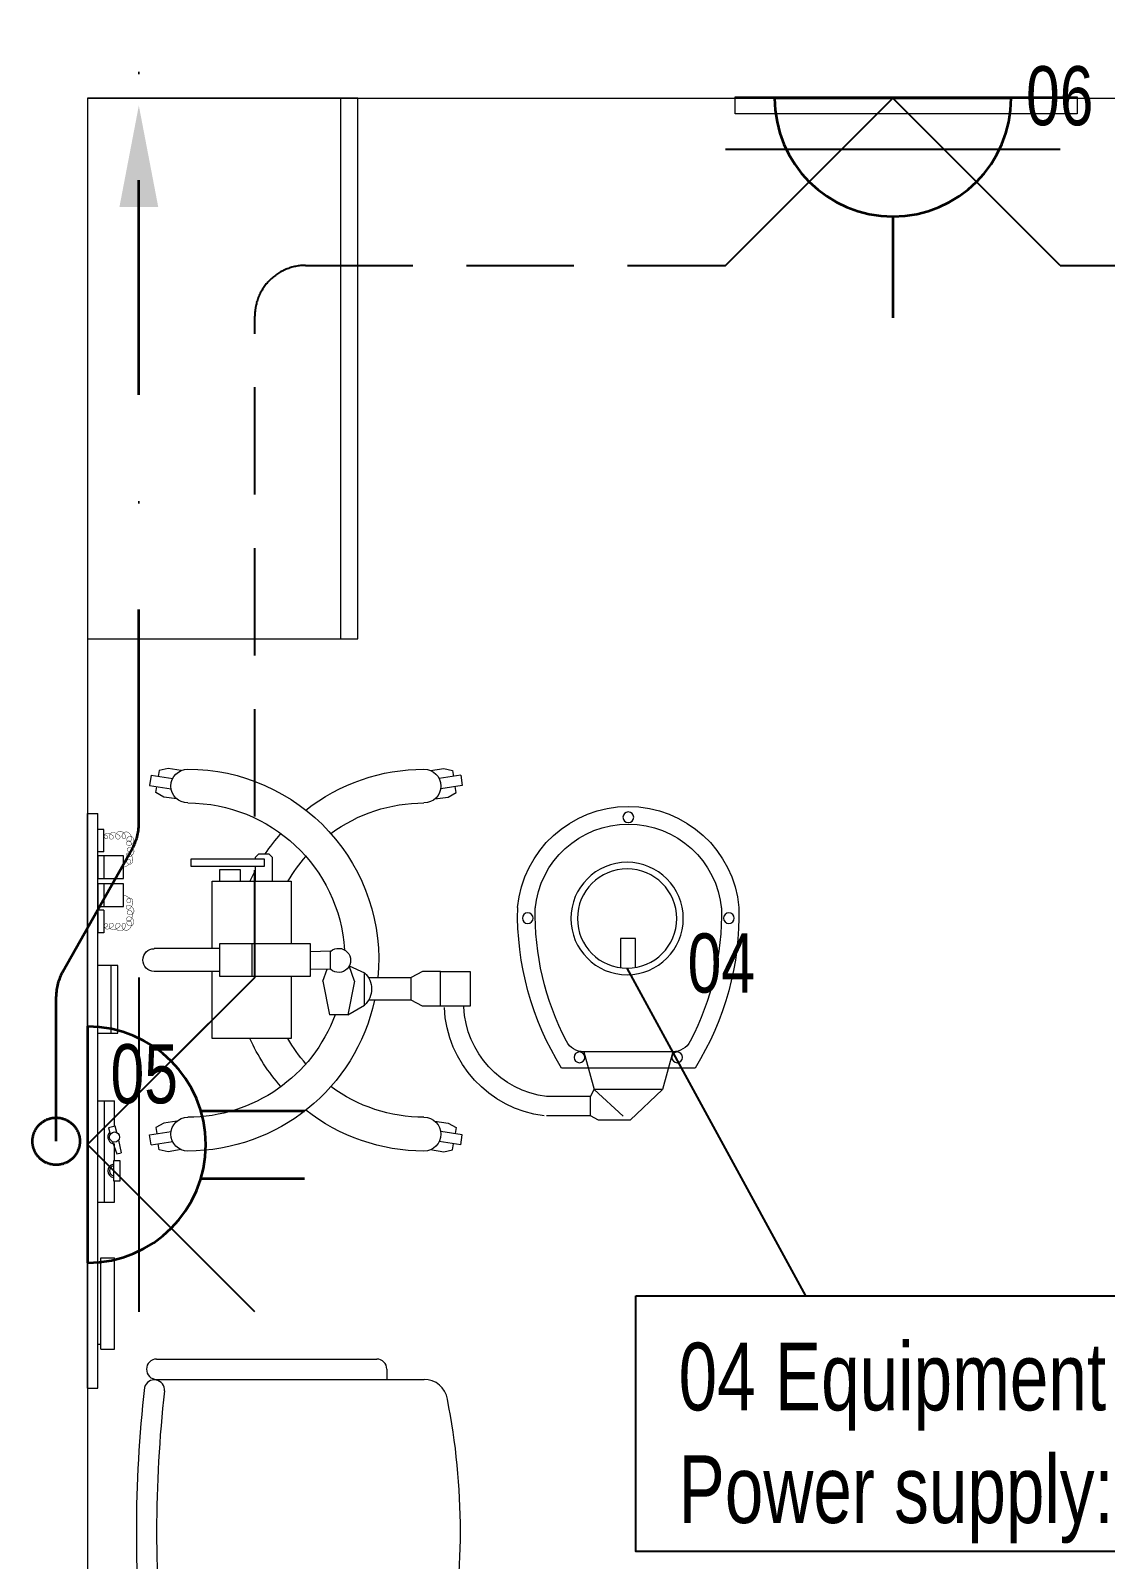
# Model space of a CAD drawing. Header units: inches. Extents: x -12418 to 57169, y -29325 to 19878.
# Drawn here: x 41715 to 43305, y -5010 to -2747 of the extents above; entities that cross this region are included whole.
import ezdxf
from ezdxf.enums import TextEntityAlignment as Align

# ---------------------------------------------------------------- set-up
doc = ezdxf.new("R2010")
doc.units = ezdxf.units.IN
doc.header["$LTSCALE"] = 25
doc.header["$MEASUREMENT"] = 0
doc.linetypes.add('DASHDOT', pattern=[25.4, 12.7, -6.35, 0, -6.35])
doc.linetypes.add('HIDDEN', pattern=[9.525, 6.35, -3.175])
doc.layers.get('0').update_dxf_attribs({"color": 8})
doc.layers.get('Defpoints').update_dxf_attribs({"color": 8})
for name, color, linetype, lineweight in [('00-Ground Floor$0$72_EGR_EQP_TAG', 142, 'Continuous', 5), ('00-Ground Floor$0$LOADING', 253, 'Continuous', 5), ('00-Ground Floor$0$Walls', 251, 'Continuous', 5), ('E-LITE-CLNG-CNDT', 6, 'DASHDOT', 35), ('E-LITE-EXIT-NUMB', 6, 'Continuous', 25), ('E-POWR-CLNG-CNDT', 6, 'DASHDOT', 35), ('E-POWR-FLOR-CNDT', 6, 'HIDDEN', 25), ('E-POWR-FLOR-CNDT @ 100', 6, 'HIDDEN', 25), ('E-POWR-WALL @ 100', 4, 'Continuous', 35)]:
    doc.layers.add(name, color=color, linetype=linetype, lineweight=lineweight)
doc.layers.add('Equipment tags', color=3, linetype='Continuous')
doc.styles.add('00-Ground Floor$0$X3G_ENTITY_257CFD', font='swisscl.ttf', dxfattribs={"height": 200})
doc.styles.add('00-Ground Floor$0$X3G_ENTITY_2588D4', font='swisscl.ttf', dxfattribs={"height": 200})
doc.styles.add('DC_Simplex', font='SIMPLEX.shx', dxfattribs={"width": 0.7})

# ---------------------------------------------------------------- blocks, each defined once
blk = doc.blocks.new('00-Ground Floor$0$GF21027-P')
at = {"layer": '00-Ground Floor$0$LOADING'}
for p, q in [((0.4, 0.4), (-0.4, 0.4)), ((-0.4, 0.4), (-0.4, 0)), ((0.4, 0), (0.4, 0.4)), ((-0.4, 0.025), (0.4, 0.025)), ((-0.4, 0), (0.4, 0))]:
    blk.add_line(p, q, dxfattribs=at)
blk = doc.blocks.new('00-Ground Floor$0$GF21016-P')
at = {"layer": '00-Ground Floor$0$LOADING', "extrusion": (-1.24384e-09, -1.20261e-09, -1)}
for p, q in [((0.0128, 0.0179), (0.0128, 0.4136)), ((0.4628, 0.0179), (0.4628, 0.4136)), ((-0.0172, 0.0179), (-0.0172, 0.3435)), ((-0.0022, 0.3585), (0.0128, 0.3585)), ((0.4778, 0.3585), (0.4628, 0.3585)), ((0.4928, 0.0179), (0.4928, 0.3435)), ((0.4778, 0.0029), (0.4778, 0.0029))]:
    blk.add_line(p, q, dxfattribs=at)
for centre, radius, start, end in [((-0.2378, -0.5362), 1.0036, 78.7568, 101.2432), ((-0.0478, 0.4136), 0.035, 0, 80.6557), ((-0.4278, 0.4136), 0.035, 99.3443, 180), ((0.0022, 0.3435), 0.015, 0, 90), ((-0.4778, 0.3435), 0.015, 90, 180), ((-0.0284, 0.0145), 0.015, 284.3864, 95.5209), ((-0.2378, 1.8928), 1.8749, 263.6341, 276.3659), ((-0.4471, 0.0145), 0.015, 84.4791, 255.6136), ((0.0022, 0.0179), 0.015, 270, 0), ((0.0022, 0.0179), 0.015, 180, 270), ((-0.2378, 1.8734), 1.8855, 263.5119, 276.4881), ((-0.4778, 0.0179), 0.015, 270, 0), ((-0.4778, 0.0179), 0.015, 180, 270)]:
    blk.add_arc(centre, radius, start, end, dxfattribs=at)
blk = doc.blocks.new('00-Ground Floor$0$mobile light')
at = {"layer": '00-Ground Floor$0$LOADING'}
for p, q in [((1883.78, -497.56), (1883.65, -498.45)), ((1885.1, -497.29), (1883.78, -497.56)), ((1887.04, -497.59), (1885.1, -497.29)), ((1923.94, -497.59), (1925.88, -497.29)), ((1925.88, -497.29), (1927.2, -497.56)), ((1927.2, -497.56), (1927.33, -498.45)), ((1882.58, -498.29), (1882.35, -499.8)), ((1882.35, -499.8), (1885.55, -500.28)), ((1882.58, -498.29), (1885.78, -498.78)), ((1928.41, -498.29), (1925.2, -498.78)), ((1928.63, -499.8), (1925.43, -500.28)), ((1928.41, -498.29), (1928.63, -499.8)), ((1883.28, -500.85), (1883.42, -499.96)), ((1884.47, -501.5), (1883.28, -500.85)), ((1886.4, -501.79), (1884.47, -501.5)), ((1924.58, -501.79), (1926.52, -501.5)), ((1926.52, -501.5), (1927.7, -500.85)), ((1927.7, -500.85), (1927.56, -499.96)), ((1948.76, -501.94), (1947.59, -502.62)), ((1953.47, -501.94), (1948.76, -501.94)), ((1958.23, -506.5), (1953.47, -501.94)), ((1947.59, -502.62), (1941.09, -502.62)), ((1947.59, -502.62), (1947.59, -505.45)), ((1948.15, -506.5), (1952.41, -502.55)), ((1947.59, -505.45), (1941.09, -505.45)), ((1946.6, -512.08), (1948.15, -506.5)), ((1947.59, -505.45), (1948.15, -506.5)), ((1958.23, -506.5), (1948.15, -506.5)), ((1959.78, -512.08), (1958.23, -506.5)), ((1963.08, -509.67), (1943.3, -509.67)), ((1959.78, -512.08), (1946.6, -512.08)), ((1908.01, -522.53), (1909, -517.55)), ((1911.69, -517.55), (1909, -517.55)), ((1912.69, -522.53), (1911.69, -517.55)), ((1911.69, -517.55), (1914.17, -518.99)), ((1914.17, -518.99), (1914.17, -523.77)), ((1921.08, -519.69), (1914.74, -519.69)), ((1922.73, -518.8), (1921.08, -519.69)), ((1921.08, -519.69), (1921.08, -523.01)), ((1921.08, -519.69), (1921.08, -523.01)), ((1925.38, -518.8), (1922.73, -518.8)), ((1908.01, -522.53), (1908.62, -524.28)), ((1912.69, -522.53), (1911.9, -524.78)), ((1892.68, -523.97), (1883.05, -523.97)), ((1892.68, -528.06), (1892.68, -523.24)), ((1892.68, -523.24), (1906.16, -523.24)), ((1897.5, -528.06), (1897.5, -523.24)), ((1906.16, -523.24), (1906.16, -528.06)), ((1909.15, -524.25), (1906.16, -524.32)), ((1909.15, -524.25), (1909.15, -526.94)), ((1911.9, -524.78), (1914.17, -523.77)), ((1921.08, -523.01), (1914.77, -523.01)), ((1922.73, -523.93), (1921.08, -523.04)), ((1925.38, -523.93), (1922.73, -523.93)), ((1909.15, -526.94), (1906.16, -526.87)), ((1892.68, -527.34), (1883.05, -527.34)), ((1906.16, -528.06), (1892.68, -528.06)), ((1886.4, -549.48), (1884.47, -549.77)), ((1924.58, -549.48), (1926.52, -549.77)), ((1882.35, -551.47), (1885.55, -550.99)), ((1882.58, -552.98), (1882.35, -551.47)), ((1884.47, -549.77), (1883.28, -550.42)), ((1883.28, -550.42), (1883.42, -551.31)), ((1928.63, -551.47), (1925.43, -550.99)), ((1926.52, -549.77), (1927.7, -550.42)), ((1927.7, -550.42), (1927.56, -551.31)), ((1928.41, -552.98), (1928.63, -551.47)), ((1882.58, -552.98), (1885.78, -552.5)), ((1883.78, -553.71), (1883.65, -552.82)), ((1885.1, -553.98), (1883.78, -553.71)), ((1887.04, -553.69), (1885.1, -553.98)), ((1923.94, -553.69), (1925.88, -553.98)), ((1928.41, -552.98), (1925.2, -552.5)), ((1925.88, -553.98), (1927.2, -553.71)), ((1927.2, -553.71), (1927.33, -552.82))]:
    blk.add_line(p, q, dxfattribs=at)
for points in [[(1903.33, -523.24), (1903.33, -514.02), (1891.61, -514.02), (1891.61, -523.97)], [(1954.27, -524.55), (1954.27, -528.82), (1952.05, -528.82), (1952.05, -524.5)], [(1891.61, -527.34), (1891.61, -537.34), (1903.33, -537.34), (1903.33, -528.06)], [(1892.74, -537.34), (1892.74, -539.04), (1895.76, -539.04), (1895.76, -537.34)], [(1898.05, -537.34), (1898.05, -539.5)], [(1898.05, -540.63), (1898.05, -540.87), (1898.53, -541.35), (1900.02, -541.35), (1900.5, -540.87), (1900.5, -537.34)]]:
    blk.add_lwpolyline(points, dxfattribs=at)
for points in [[(1929.78, -518.8), (1925.38, -518.8), (1925.38, -523.93), (1929.78, -523.93)], [(1899.3, -539.5), (1888.5, -539.5), (1888.5, -540.63), (1899.3, -540.63)]]:
    blk.add_lwpolyline(points, close=True, dxfattribs=at)
for centre, radius in [((1945.96, -511.25), 0.793), ((1960.42, -511.25), 0.793), ((1953.01, -531.79), 8.32), ((1953.01, -531.79), 7.35), ((1938.31, -531.85), 0.793), ((1968.07, -531.85), 0.793), ((1953.19, -546.77), 0.793)]:
    blk.add_circle(centre, radius, dxfattribs=at)
for centre, radius, start, end in [((1888.02, -499.89), 2.5, 90, 270), ((1888.02, -525.64), 28.25, 12.1463, 90), ((1922.96, -525.64), 28.25, 90, 128.2073), ((1922.96, -499.89), 2.5, 270, 90), ((1888.02, -525.64), 23.25, 20.3387, 90), ((1922.96, -525.64), 23.25, 90, 126.3743), ((1942.82, -519.31), 16.86, 97.1293, 177.6115), ((1942.82, -519.31), 13.97, 97.1293, 177.6115), ((1922.96, -525.64), 28.25, 138.4974, 155.7305), ((1922.96, -525.64), 23.25, 138.7224, 150.0382), ((1980.13, -532.49), 43.32, 148.2167, 181.2501), ((1926.25, -532.49), 43.32, 358.7499, 31.7833), ((1946.6, -514.96), 2.89, 90, 152.4092), ((1959.78, -514.96), 2.89, 27.5908, 90), ((1980.13, -532.49), 40.72, 152.4092, 181.2501), ((1926.25, -532.49), 40.72, 358.7499, 27.5908), ((1911.94, -521.38), 3.27, 313.0112, 46.9888), ((1883.05, -525.65), 1.68, 90, 270), ((1888.02, -525.64), 28.25, 270, 5.3386), ((1910.32, -525.6), 1.78, 229.0673, 130.9327), ((1888.02, -525.64), 23.25, 270, 356.3184), ((1953.19, -531.93), 16.44, 185.2361, 354.7639), ((1953.19, -531.93), 13.84, 185.2361, 354.7639), ((1922.96, -525.64), 28.25, 204.483, 208.105), ((1922.96, -525.64), 23.25, 210.2349, 221.2776), ((1922.96, -525.64), 28.25, 213.7985, 221.5026), ((1922.96, -525.64), 23.25, 233.6257, 270), ((1888.02, -551.39), 2.5, 90, 270), ((1922.96, -525.64), 28.25, 231.7927, 270), ((1922.96, -551.39), 2.5, 270, 90)]:
    blk.add_arc(centre, radius, start, end, dxfattribs=at)
blk = doc.blocks.new('00-Ground Floor$0$ME19011A-P')
for p, q in [((-0.425, 0), (0.425, 0)), ((-0.425, 0), (-0.425, -0.015)), ((0.425, 0), (0.425, -0.015)), ((-0.425, -0.015), (0.425, -0.015)), ((-0.3675, -0.0198), (-0.2325, -0.0198)), ((-0.3675, -0.0198), (-0.3675, -0.0399)), ((-0.36, -0.015), (-0.36, -0.0198)), ((-0.24, -0.015), (-0.24, -0.0198)), ((-0.2325, -0.0198), (-0.2325, -0.0399)), ((-0.15, -0.015), (-0.15, -0.04)), ((0, -0.015), (0, -0.04)), ((0.1, -0.015), (0.1, -0.045)), ((0.2, -0.045), (0.2, -0.015)), ((0.2818, -0.015), (0.2484, -0.015)), ((0.2484, -0.0243), (0.2484, -0.015)), ((0.2818, -0.0243), (0.2818, -0.015)), ((0.3211, -0.015), (0.2877, -0.015)), ((0.2877, -0.015), (0.2877, -0.0531)), ((0.3211, -0.0531), (0.3211, -0.015)), ((0.3623, -0.015), (0.3289, -0.015)), ((0.3289, -0.015), (0.3289, -0.0531)), ((0.3623, -0.0531), (0.3623, -0.015)), ((0.3682, -0.0243), (0.3682, -0.015)), ((0.3682, -0.015), (0.4016, -0.015)), ((0.4016, -0.0243), (0.4016, -0.015)), ((-0.3675, -0.0399), (-0.2325, -0.0399)), ((-0.15, -0.025), (0, -0.025)), ((-0.15, -0.04), (-0.1187, -0.04)), ((-0.0887, -0.04), (-0.0637, -0.04)), ((-0.0606, -0.0371), (-0.0787, -0.0432)), ((-0.0787, -0.0432), (-0.077, -0.0497)), ((-0.0402, -0.0312), (-0.0496, -0.0337)), ((-0.047, -0.0434), (-0.0376, -0.0409)), ((-0.0376, -0.0409), (-0.0402, -0.0312)), ((-0.0379, -0.04), (0, -0.04)), ((0.1, -0.035), (0.2, -0.035)), ((0.1, -0.045), (0.2, -0.045)), ((0.2818, -0.0243), (0.2484, -0.0243)), ((0.3211, -0.0243), (0.2877, -0.0243)), ((0.3623, -0.0243), (0.3289, -0.0243)), ((0.3682, -0.0243), (0.4016, -0.0243)), ((-0.0582, -0.046), (-0.077, -0.0497)), ((0.2877, -0.0531), (0.3211, -0.0531)), ((0.3289, -0.0531), (0.3623, -0.0531))]:
    blk.add_line(p, q)
blk.add_lwpolyline([(-0.1187, -0.0482), (-0.0887, -0.0482), (-0.0887, -0.0382), (-0.1187, -0.0382)], close=True)
at = {"color": 8, "const_width": 0.000601}
for points in [[(0.3044, -0.0531, -0.184574), (0.2977, -0.0636, -1.44364), (0.2961, -0.0581, -0.837915), (0.2969, -0.0664, -0.30536), (0.2839, -0.062, -1.584726), (0.2894, -0.0609, -0.253153), (0.2827, -0.0684, -0.874198), (0.2775, -0.0585, -0.915253), (0.2791, -0.0658, -0.223821), (0.2683, -0.0644, -1.703343), (0.272, -0.0597, -0.588962), (0.2621, -0.068, -0.717795), (0.2625, -0.0581, -0.983104), (0.2645, -0.0644, -0.326362), (0.2534, -0.0609, -0.758716), (0.2609, -0.0514, -0.906186), (0.2593, -0.0565, -0.189488), (0.2526, -0.0522, -0.7948), (0.2613, -0.0423, -1.223996), (0.2574, -0.047, -0.072149), (0.2534, -0.0403, -0.645886), (0.2609, -0.0324, -1.366917), (0.2574, -0.0371, -0.078415), (0.2542, -0.0308, -0.723006), (0.2613, -0.0256, -1.105484), (0.2582, -0.0292, -0.221197), (0.2566, -0.0243, -0.221197)], [(0.3456, -0.0531, 0.184574), (0.3523, -0.0636, 1.44364), (0.3539, -0.0581, 0.837915), (0.3531, -0.0664, 0.30536), (0.3661, -0.062, 1.584726), (0.3606, -0.0609, 0.253153), (0.3673, -0.0684, 0.874198), (0.3725, -0.0585, 0.915253), (0.3709, -0.0658, 0.223821), (0.3817, -0.0644, 1.703343), (0.378, -0.0597, 0.588962), (0.3879, -0.068, 0.717795), (0.3875, -0.0581, 0.983104), (0.3855, -0.0644, 0.326362), (0.3966, -0.0609, 0.758716), (0.3891, -0.0514, 0.906186), (0.3907, -0.0565, 0.189488), (0.3974, -0.0522, 0.7948), (0.3887, -0.0423, 1.223996), (0.3926, -0.047, 0.072149), (0.3966, -0.0403, 0.645886), (0.3891, -0.0324, 1.366917), (0.3926, -0.0371, 0.078415), (0.3958, -0.0308, 0.723006), (0.3887, -0.0256, 1.105484), (0.3918, -0.0292, 0.221197), (0.3934, -0.0243, 0.221197)]]:
    blk.add_lwpolyline(points, format="xyb", dxfattribs=at)
blk.add_circle((-0.0537, -0.04), 0.0075)
for centre, radius, start, end in [((-0.1037, -0.04), 0.01, 10.4593, 169.5407), ((-0.1037, -0.04), 0.0075, 14.0075, 165.9925), ((-0.0537, -0.04), 0.01, 45, 180)]:
    blk.add_arc(centre, radius, start, end)
blk = doc.blocks.new('00-Ground Floor$0$M.44.57.64')
at = {"layer": '00-Ground Floor$0$LOADING', "xscale": 1000.000000000002, "yscale": 1000.000000000002, "zscale": 1000.000000000002, "rotation": 225.9999036123427}
blk.add_blockref('00-Ground Floor$0$ME19011A-P', (-80806.9, 16720.7), dxfattribs=at)
blk = doc.blocks.new('00-Ground Floor')
at = {"layer": '00-Ground Floor$0$LOADING', "elevation": 0}
blk.add_lwpolyline([(42757.3, -2870.6), (42757.3, -2845.6), (43263.3, -2845.6), (43263.3, -2870.6), (42757.3, -2870.6)], dxfattribs=at)
at = {"layer": '00-Ground Floor$0$Walls'}
for q in [(41799, -6847.4), (45182.9, -2847.4, 0)]:
    blk.add_line((41799, -2847.4, 0), q, dxfattribs=at)
at = {"layer": '00-Ground Floor$0$LOADING', "color": 1, "xscale": 1000, "yscale": 1000, "zscale": 1000, "rotation": 90.00000002091177}
blk.add_blockref('00-Ground Floor$0$GF21027-P', (42199, -3247.4, 0), dxfattribs=at)
at = {"layer": '00-Ground Floor$0$LOADING', "xscale": -10, "yscale": 10, "zscale": 10, "rotation": 180}
blk.add_blockref('00-Ground Floor$0$mobile light', (23067.2, -9379.2, 0), dxfattribs=at)
at = {"layer": '00-Ground Floor$0$LOADING', "rotation": 224.0000963876573}
blk.add_blockref('00-Ground Floor$0$M.44.57.64', (-27943.7, -48436.4, 0), dxfattribs=at)
at = {"layer": '00-Ground Floor$0$LOADING', "color": 1, "extrusion": (2.24019e-05, 2.67576e-11, 1), "xscale": -1000.000000000004, "yscale": 1000.000000000004, "zscale": -1000.000000000004, "rotation": 270.0000251123531}
blk.add_blockref('00-Ground Floor$0$GF21016-P', (41883.3, -5206, 0.9), dxfattribs=at)
at = {"layer": '00-Ground Floor$0$72_EGR_EQP_TAG', "char_height": 87.47, "attachment_point": 2, "style": '00-Ground Floor$0$X3G_ENTITY_257CFD'}
for s, insert in [('06', (43237.4, -2800.1, 0)), ('04', (42736.7, -4083.4, 0)), ('05', (41882.9, -4247.2, 0))]:
    blk.add_mtext(s, dxfattribs=dict(at, insert=insert))
blk = doc.blocks.new('*U33')
for p, q in [((-0.5, -1.677), (-0.5, -3.211)), ((0.5, -1.677), (0.5, -3.211))]:
    blk.add_line(p, q)
blk.add_lwpolyline([(-1.75, 0, 1), (1.75, 0)], format="xyb", close=True)
at = {"layer": 'Defpoints'}
for p, q in [((-2.475, -2.475), (0, 0)), ((2.475, -2.475), (0, 0)), ((2.475, -0.758), (-2.475, -0.758))]:
    blk.add_line(p, q, dxfattribs=at)
at = {"layer": 'E-LITE-EXIT-NUMB', "style": 'DC_Simplex', "width": 0.7, "flags": 8}
blk.add_attdef('TYPE', text='', height=2, rotation=360, dxfattribs=at).set_placement((-2.682, 5.238), align=Align.RIGHT)
blk.add_attdef('CIRCUIT', (2.682, 5.238), '', height=2, rotation=360, dxfattribs=at)
blk = doc.blocks.new('*U38')
blk.add_line((-1.75, 0), (-3.25, 0))
blk.add_lwpolyline([(0, 1.75, 1), (0, -1.75)], format="xyb", close=True)
at = {"layer": 'Defpoints'}
for p, q in [((-2.475, 2.475), (0, 0)), ((-0.758, -2.475), (-0.758, 2.475)), ((-2.475, -2.475), (0, 0))]:
    blk.add_line(p, q, dxfattribs=at)
at = {"layer": 'E-LITE-EXIT-NUMB', "style": 'DC_Simplex', "width": 0.7, "flags": 8}
blk.add_attdef('TYPE', text='', height=2, rotation=360, dxfattribs=at).set_placement((-2.682, 5.238), align=Align.RIGHT)
blk.add_attdef('CIRCUIT', (2.682, 5.238), '', height=2, rotation=360, dxfattribs=at)
blk = doc.blocks.new('*U29')
blk.add_hatch(color=256).paths.add_polyline_path([(-0.287, 0), (0, -1.5), (0.287, 0)])

msp = doc.modelspace()

# ---------------------------------------------------------------- linework, layer by layer
at = {"color": 7}
msp.add_line((42861.9, -4619.4), (42597.3, -4134.8, 0), dxfattribs=at)
at = {"layer": 'E-POWR-CLNG-CNDT', "elevation": 0}
msp.add_lwpolyline([(41752.6, -4390.9), (41752.6, -4176.6, -0.129566), (41762.4, -4139.6), (41865.1, -3958.2, 0.129566), (41874.9, -3921.3), (41874.9, -1197.4)], format="xyb", dxfattribs=at)
at = {"layer": 'E-POWR-CLNG-CNDT'}
msp.add_circle((41752.6, -4390.9, 0), 35, dxfattribs=at)
msp.add_circle((41752.6, -4390.9, 0), 35, dxfattribs=at)
at = {"layer": 'E-POWR-FLOR-CNDT'}
for points in [[(41922.8, -4272.1), (42046.5, -4148.4), (42046.5, -3169.9, -0.414214), (42121.5, -3094.9), (42743.1, -3094.9), (42866.9, -2971.2)], [(43114.4, -2971.2), (43238.1, -3094.9), (44860.4, -3094.9, -0.414214), (44935.4, -3169.9), (44935.4, -3484.3), (45059.2, -3608)]]:
    msp.add_lwpolyline(points, format="xyb", dxfattribs=at)
at = {"layer": 'Equipment tags'}
msp.add_lwpolyline([(42610.4, -4619.4), (44441, -4619.4), (44441, -4998.1), (42610.4, -4998.1)], close=True, dxfattribs=at)

# ---------------------------------------------------------------- block references
at = {"layer": 'E-LITE-CLNG-CNDT'}
msp.add_blockref('00-Ground Floor', (0, 0), dxfattribs=at)
at = {"layer": 'E-POWR-FLOR-CNDT @ 100', "xscale": 100, "yscale": 100, "zscale": 100, "rotation": 180}
msp.add_blockref('*U29', (41874.9, -3008.4, 0), dxfattribs=at)
at = {"layer": 'E-POWR-WALL @ 100', "xscale": 100, "yscale": 100, "zscale": 100}
for name, p, rotation in [('*U38', (42990.6, -2847.4, 0), 90.00000000000001), ('*U33', (41799, -4395.9, 0), 89.99999999999999)]:
    msp.add_blockref(name, p, dxfattribs=dict(at, rotation=rotation))

# ---------------------------------------------------------------- texts
at = {"layer": 'Equipment tags', "insert": (42673.5, -4689), "char_height": 100, "attachment_point": 1, "style": '00-Ground Floor$0$X3G_ENTITY_2588D4'}
msp.add_mtext_dynamic_manual_height_columns('04 Equipment is mobile on wheels\\PPower supply: 220V, 50Hz, 20W', width=1707.103, gutter_width=100, heights=[1691.6], dxfattribs=at)

doc.saveas('drawing.dxf')
